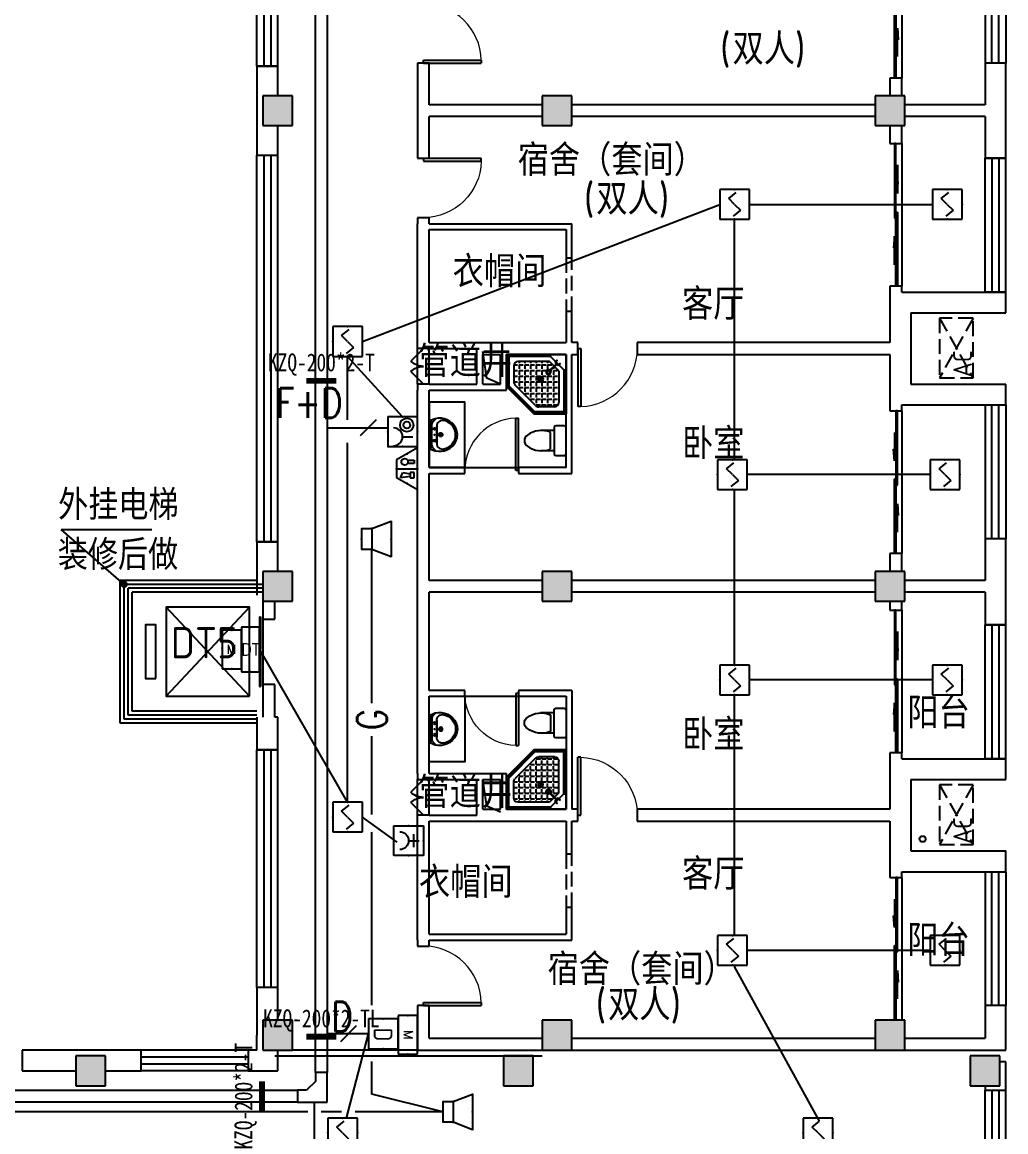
# Model space of a CAD drawing. Extents: x 1725663 to 4653551, y -550461 to 248782.
# Drawn here: x 2376793 to 2393343, y -516212 to -497548 of the extents above; entities that cross this region are included whole.
import ezdxf
from ezdxf.enums import TextEntityAlignment as Align

# ---------------------------------------------------------------- set-up
doc = ezdxf.new("R2010")
doc.units = 0
doc.header["$LTSCALE"] = 1000
doc.linetypes.add('DASH', pattern=[0.35, 0.25, -0.1])
for name, color, linetype in [('0-底图', 7, 'Continuous'), ('0000集水坑', 4, 'Continuous'), ('A-FLOR-EVTR', 51, 'Continuous'), ('CABLETRAY', 4, 'Continuous'), ('CLAYER', 7, 'Continuous'), ('COLUMN', 255, 'Continuous'), ('DIM-消防', 3, 'Continuous'), ('DIM_LEAD', 3, 'Continuous'), ('DOOR_FIRE', 4, 'Continuous'), ('EQUIP-广播', 3, 'Continuous'), ('EQUIP-消防', 3, 'Continuous'), ('EQUIP-箱柜', 3, 'Continuous'), ('fur', 253, 'Continuous'), ('PUB_HATCH', 8, 'Continuous'), ('PUB_TEXT', 7, 'Continuous'), ('WALL', 2, 'Continuous'), ('WINDOW', 4, 'Continuous'), ('WIRE-消防', 1, 'Continuous'), ('WP_F', 1, 'Continuous'), ('抗震支吊架', 2, 'Continuous'), ('洁具', 213, 'Continuous'), ('空调外机', 211, 'Continuous')]:
    doc.layers.add(name, color=color, linetype=linetype)
doc.styles.add('_TCH_DIM', font='SIMPLEX', dxfattribs={"width": 0.8, "height": 5, "bigfont": 'HZTXT'})
doc.styles.add('_TEL_ATTDEF', font='gbenor', dxfattribs={"bigfont": 'gbcbig'})
doc.styles.add('_TEL_DIM', font='SIMPLEX', dxfattribs={"width": 0.8, "height": 3.5, "bigfont": 'HZTXT'})
doc.styles.add('HZ', font='rs.shx', dxfattribs={"width": 0.8, "bigfont": 'hztxt.shx'})
doc.styles.add('kzcad', font='', dxfattribs={"width": 0.8})
doc.styles.get("Standard").update_dxf_attribs({"font": 'geniso.shx', "bigfont": 'hztxt.shx'})
doc.styles.get('kzcad').set_extended_font_data('SimSun')

# ---------------------------------------------------------------- blocks, each defined once
blk = doc.blocks.new('$equip$00002656')
for p, q in [((-0.5, 1), (-0.5, 0)), ((0.5, 1), (-0.5, 1)), ((0.5, 0), (0.5, 1)), ((0, 0.5), (0, 0.15)), ((-0.5, 0), (0.5, 0)), ((-0.219, 0.331), (0.222, 0.331))]:
    blk.add_line(p, q)
at = {"const_width": 0.04}
blk.add_lwpolyline([(-0.5, 1), (0.5, 1), (0.5, 0), (-0.5, 0), (-0.5, 1), (0.5, 1)], dxfattribs=at)
blk.add_arc((0, 0.8), 0.3, 180, 0)
for p in [(0, 1), (-0.5, 0.5), (0.5, 0.5), (0, 0)]:
    blk.add_point(p)
at = {"color": 7, "flags": 1}
for tag, height, p in [('B', 0.4, (0.762, 0.292)), ('A', 0.00002, (0, 0))]:
    blk.add_attdef(tag, text='', height=height, dxfattribs=at).set_placement(p, align=Align.MIDDLE_CENTER)
blk = doc.blocks.new('A$C29581A72')
at = {"layer": 'EQUIP-消防', "xscale": 500, "yscale": 500, "zscale": 500}
blk.add_blockref('$equip$00002656', (358, 98), dxfattribs=at)
at = {"style": 'HZ', "flags": 1}
for tag in ['WHAT', 'SPEC', 'UNIT']:
    blk.add_attdef(tag, (375, 0), '', height=0.001, dxfattribs=at)
blk = doc.blocks.new('$Equip$00002649')
for p, q in [((-0.5, 0.5), (-0.5, -0.5)), ((0.5, 0.5), (-0.5, 0.5)), ((-0.2, 0.2), (0.05, 0.4)), ((0.5, -0.5), (0.5, 0.5)), ((0, 0), (-0.2, 0.2)), ((0, 0), (0.2, -0.2)), ((0.2, -0.2), (-0.05, -0.4)), ((-0.5, -0.5), (0.5, -0.5))]:
    blk.add_line(p, q)
at = {"const_width": 0.02}
blk.add_lwpolyline([(-0.5, 0.5), (0.5, 0.5), (0.5, -0.5), (-0.5, -0.5), (-0.5, 0.5), (0.5, 0.5)], dxfattribs=at)
for p in [(0, 0.5), (-0.5, 0), (0.5, 0), (0, -0.5)]:
    blk.add_point(p)
at = {"color": 7, "flags": 1}
for tag, height, p in [('A', 0.00002, (0, 0)), ('B', 0.4, (0.762, -0.208))]:
    blk.add_attdef(tag, text='', height=height, dxfattribs=at).set_placement(p, align=Align.MIDDLE_CENTER)
blk = doc.blocks.new('$equip_U$00000157(WIN7-PC-dian)')
for p, q in [((-0.65, 0.65), (-0.65, 0)), ((0.65, 0.65), (-0.65, 0.65)), ((0.65, 0), (0.65, 0.65)), ((-0.65, 0), (0.65, 0))]:
    blk.add_line(p, q)
for p in [(0.041, 0.65), (-0.65, 0.325), (0.041, 0), (0.65, 0.325)]:
    blk.add_point(p)
at = {"color": 7, "style": '_TEL_DIM'}
blk.add_attdef('$TEXT$', text='', height=0.3, dxfattribs=at).set_placement((0.006, 0.343), align=Align.MIDDLE_CENTER)
at = {"color": 7, "style": '_TEL_DIM', "flags": 1}
for tag in ['A', 'REMARK']:
    blk.add_attdef(tag, text='', height=0.00002, dxfattribs=at).set_placement((0, 0), align=Align.MIDDLE_CENTER)
at = {"layer": 'EQUIP-消防', "color": 7, "style": '_TEL_DIM', "flags": 1}
blk.add_attdef('REMARK', text='', height=0.00002, dxfattribs=at).set_placement((0, 0), align=Align.MIDDLE_CENTER)
blk.add_attdef('REMARK', text='', height=0.00002, dxfattribs=at).set_placement((0, 0), align=Align.MIDDLE_CENTER)
blk = doc.blocks.new('$equip$00002755')
for p, q in [((0.5, 0.5), (-0.5, 0.5)), ((-0.5, 0.5), (-0.5, -0.5)), ((0.5, -0.5), (0.5, 0.5)), ((-0.5, -0.5), (0.5, -0.5))]:
    blk.add_line(p, q)
at = {"const_width": 0.04}
blk.add_lwpolyline([(-0.5, 0.5), (0.5, 0.5), (0.5, -0.5), (-0.5, -0.5), (-0.5, 0.5), (0.5, 0.5)], dxfattribs=at)
for p in [(0, 0.5), (-0.5, 0), (0.5, 0), (-0.027, -0.5)]:
    blk.add_point(p)
at = {"color": 7}
blk.add_attdef('$TEXT$', text='', height=0.4, dxfattribs=at).set_placement((0.026, -0.008), align=Align.MIDDLE_CENTER)
at = {"color": 7, "flags": 1}
for tag, height, p in [('A', 0.00002, (0, 0)), ('B', 0.4, (0.755, -0.254))]:
    blk.add_attdef(tag, text='', height=height, dxfattribs=at).set_placement(p, align=Align.MIDDLE_CENTER)
blk = doc.blocks.new('$equip$00002655')
for p, q in [((-0.5, 1), (-0.5, 0)), ((0.5, 1), (-0.5, 1)), ((0.5, 0), (0.5, 1)), ((-0.169, 0.5), (-0.169, 0.15)), ((-0.5, 0), (0.5, 0))]:
    blk.add_line(p, q)
at = {"const_width": 0.04}
blk.add_lwpolyline([(-0.5, 1), (0.5, 1), (0.5, 0), (-0.5, 0), (-0.5, 1), (0.5, 1)], dxfattribs=at)
for radius in [0.226, 0.113]:
    blk.add_circle((0.227, 0.36), radius)
blk.add_arc((-0.169, 0.8), 0.3, 180, 0)
for p in [(0, 1), (-0.5, 0.5), (0.5, 0.5), (0, 0)]:
    blk.add_point(p)
at = {"color": 7, "flags": 1}
for tag, height, p in [('B', 0.4, (0.762, 0.292)), ('A', 0.00002, (0, 0))]:
    blk.add_attdef(tag, text='', height=height, dxfattribs=at).set_placement(p, align=Align.MIDDLE_CENTER)
blk = doc.blocks.new('$equip$00002679')
for p, q in [((-0.3, 0.699), (-0.703, 0)), ((-0.264, 0.249), (-0.304, 0.569)), ((-0.304, 0.569), (-0.128, 0.489)), ((0.3, 0.699), (-0.3, 0.699)), ((0.3, 0.699), (-0.3, 0.699)), ((-0.128, 0.489), (-0.168, 0.249)), ((0, 0.699), (0, 0)), ((0.703, 0), (0.3, 0.699)), ((-0.703, 0), (0.703, 0)), ((-0.304, 0.249), (-0.304, 0.113)), ((-0.128, 0.249), (-0.304, 0.249)), ((-0.304, 0.113), (-0.128, 0.113)), ((-0.128, 0.113), (-0.128, 0.249)), ((0.174, 0.11), (0.174, 0.338)), ((0.294, 0.11), (0.174, 0.11)), ((0.294, 0.338), (0.294, 0.11))]:
    blk.add_line(p, q)
at = {"const_width": 0.04}
for points in [[(-0.299, 0.699), (0.301, 0.699), (0.703, 0), (-0.702, 0), (-0.299, 0.699), (0.301, 0.699)], [(-0.3, 0.699), (0.3, 0.699), (0.703, 0), (-0.703, 0), (-0.3, 0.699), (0.3, 0.699)]]:
    blk.add_lwpolyline(points, dxfattribs=at)
blk.add_circle((0.234, 0.43), 0.111)
for p in [(0, 0.699), (-0.501, 0.349), (0, 0), (0.502, 0.349)]:
    blk.add_point(p)
at = {"color": 7, "flags": 1}
for tag, height, p in [('B', 0.4, (0.961, 0.299)), ('A', 0.00002, (0, 0))]:
    blk.add_attdef(tag, text='', height=height, dxfattribs=at).set_placement(p, align=Align.MIDDLE_CENTER)
blk = doc.blocks.new('$TelecSys$00000111')
blk.add_line((0.268, 0.268), (-0.268, -0.268))
at = {"color": 7, "style": '_TEL_DIM', "width": 0.8}
blk.add_attdef('N', text='', height=1, dxfattribs=at).set_placement((-0.212, 0.579), align=Align.MIDDLE)
blk = doc.blocks.new('$equip$00002982')
for p, q in [((0.35, 0.35), (1, 0.6)), ((1, 0.6), (1, -0.6)), ((0, 0.35), (0.35, 0.35)), ((0, 0.35), (0, -0.35)), ((0.35, 0.35), (0.35, -0.35)), ((0.35, -0.35), (0, -0.35)), ((1, -0.6), (0.35, -0.35))]:
    blk.add_line(p, q)
at = {"const_width": 0.04}
blk.add_lwpolyline([(0.35, 0.35), (0, 0.35), (0, -0.35), (0.35, -0.35), (1, -0.6), (1, 0.6), (0.35, 0.35), (0, 0.35)], dxfattribs=at)
for p in [(0, 0), (0.35, 0.35), (1, 0), (0.35, -0.35)]:
    blk.add_point(p)
at = {"color": 7, "style": '_TEL_DIM', "flags": 1}
for tag in ['A', 'REMARK']:
    blk.add_attdef(tag, text='', height=0.00002, dxfattribs=at).set_placement((0, 0), align=Align.MIDDLE_CENTER)
blk = doc.blocks.new('$equip$00002904')
for p, q in [((0.75, 0.6), (-0.75, 0.6)), ((-0.75, 0.6), (-0.75, 0)), ((0.75, 0), (0.75, 0.6)), ((-0.75, 0), (0.75, 0))]:
    blk.add_line(p, q)
at = {"const_width": 0.04}
blk.add_lwpolyline([(-0.75, 0.6), (-0.75, 0), (0.75, 0), (0.75, 0.6), (-0.75, 0.6), (-0.75, 0)], dxfattribs=at)
for p in [(0, 0.6), (-0.75, 0.3), (0, 0), (0.75, 0.3)]:
    blk.add_point(p)
at = {"color": 7, "style": '_TEL_DIM'}
blk.add_attdef('$TEXT$', text='', height=0.4, dxfattribs=at).set_placement((0, 0.3), align=Align.MIDDLE_CENTER)
at = {"color": 7, "style": '_TEL_DIM', "flags": 1}
for tag in ['A', 'REMARK']:
    blk.add_attdef(tag, text='', height=0.00002, dxfattribs=at).set_placement((0, 0), align=Align.MIDDLE_CENTER)
blk = doc.blocks.new('2t21gqw')
at = {"layer": '0000集水坑'}
blk.add_circle((105500, -62250), 50, dxfattribs=at)
blk = doc.blocks.new('1F平面-CAD导入_dwg_Drawing4_t3_dwg_$plan$00001613-474159-1F-927810-1F')
at = {"layer": '洁具'}
for p, q in [((-30, 250), (-170, 250)), ((-200, 170), (-430, 170)), ((-260, -140), (-260, 140)), ((-200, -170), (-200, -220)), ((-170, -250), (-30, -250))]:
    blk.add_line(p, q, dxfattribs=at)
for points in [[(-200, 220), (-200, 170), (-200, -170), (-430, -170)], [(0, -220), (0, 220)]]:
    blk.add_lwpolyline(points, dxfattribs=at)
for centre, radius, start, end in [((-170, 220), 30, 90, 180), ((-30, 220), 30, 0, 90), ((-590, 0), 110, 123.4509, 236.5491), ((-413, -227), 398, 67.4505, 126.6381), ((-413, 227), 398, 233.3619, 292.5495), ((-170, -220), 30, 180, 270), ((-30, -220), 30, 270, 0)]:
    blk.add_arc(centre, radius, start, end, dxfattribs=at)
blk = doc.blocks.new('$lvtry$00000169')
at = {"color": 0}
for p, q in [((259, -36), (259, 0)), ((259, -36), (36, -259)), ((276, -120), (120, -276)), ((144, -151), (291, -298)), ((151, -144), (298, -291)), ((259, -24), (976, -24)), ((259, -36), (964, -36)), ((270, -213), (270, -143)), ((276, -120), (808, -120)), ((366, -213), (366, -143)), ((462, -213), (462, -143)), ((558, -213), (558, -143)), ((655, -213), (655, -143)), ((751, -213), (751, -143)), ((847, -213), (847, -143)), ((964, -36), (976, -24)), ((964, -36), (964, -525)), ((976, -24), (976, -530)), ((36, -259), (0, -259)), ((24, -259), (24, -976)), ((36, -259), (36, -964)), ((120, -276), (120, -808)), ((120, -309), (147, -309)), ((173, -309), (173, -239)), ((173, -309), (243, -309)), ((173, -405), (173, -335)), ((183, -213), (205, -213)), ((220, -213), (243, -213)), ((270, -213), (340, -213)), ((270, -263), (270, -239)), ((270, -405), (270, -335)), ((334, -309), (340, -309)), ((366, -213), (436, -213)), ((366, -309), (366, -239)), ((366, -309), (436, -309)), ((366, -405), (366, -335)), ((462, -213), (532, -213)), ((462, -309), (462, -239)), ((462, -309), (532, -309)), ((462, -405), (462, -335)), ((558, -213), (628, -213)), ((558, -309), (558, -239)), ((558, -309), (628, -309)), ((558, -405), (558, -335)), ((655, -213), (725, -213)), ((655, -309), (655, -239)), ((655, -309), (725, -309)), ((655, -405), (655, -335)), ((751, -213), (821, -213)), ((751, -309), (751, -239)), ((751, -309), (821, -309)), ((751, -405), (751, -335)), ((847, -213), (880, -213)), ((847, -309), (847, -239)), ((847, -309), (880, -309)), ((847, -405), (847, -335)), ((880, -192), (880, -460)), ((120, -405), (147, -405)), ((120, -501), (147, -501)), ((173, -405), (243, -405)), ((173, -501), (173, -431)), ((173, -501), (243, -501)), ((173, -598), (173, -528)), ((270, -405), (340, -405)), ((270, -501), (270, -431)), ((270, -501), (340, -501)), ((270, -598), (270, -528)), ((366, -405), (379, -405)), ((366, -501), (366, -431)), ((366, -501), (436, -501)), ((366, -598), (366, -528)), ((462, -405), (532, -405)), ((462, -501), (462, -431)), ((462, -501), (532, -501)), ((462, -598), (462, -528)), ((859, -511), (511, -859)), ((964, -525), (525, -964)), ((976, -530), (530, -976)), ((558, -405), (628, -405)), ((558, -501), (558, -431)), ((558, -501), (628, -501)), ((558, -598), (558, -528)), ((655, -405), (725, -405)), ((655, -501), (655, -431)), ((655, -501), (725, -501)), ((655, -598), (655, -528)), ((751, -405), (821, -405)), ((751, -501), (751, -431)), ((751, -501), (821, -501)), ((751, -598), (751, -528)), ((847, -405), (880, -405)), ((847, -501), (847, -431)), ((847, -501), (867, -501)), ((964, -525), (976, -530)), ((120, -598), (147, -598)), ((120, -694), (147, -694)), ((173, -598), (243, -598)), ((173, -694), (173, -624)), ((173, -694), (243, -694)), ((173, -790), (173, -720)), ((270, -598), (340, -598)), ((270, -694), (270, -624)), ((270, -694), (340, -694)), ((270, -790), (270, -720)), ((366, -598), (436, -598)), ((366, -694), (366, -624)), ((366, -694), (436, -694)), ((366, -790), (366, -720)), ((462, -598), (532, -598)), ((462, -694), (462, -624)), ((462, -694), (532, -694)), ((462, -790), (462, -720)), ((558, -598), (628, -598)), ((558, -694), (558, -624)), ((558, -694), (628, -694)), ((558, -790), (558, -720)), ((655, -598), (725, -598)), ((655, -694), (655, -624)), ((655, -694), (676, -694)), ((751, -598), (773, -598)), ((120, -790), (147, -790)), ((173, -790), (243, -790)), ((173, -878), (173, -816)), ((192, -880), (460, -880)), ((270, -790), (340, -790)), ((270, -880), (270, -816)), ((366, -790), (436, -790)), ((366, -880), (366, -816)), ((462, -790), (532, -790)), ((462, -880), (462, -816)), ((558, -790), (580, -790)), ((36, -964), (24, -976)), ((24, -976), (530, -976)), ((36, -964), (525, -964)), ((525, -964), (530, -976))]:
    blk.add_line(p, q, dxfattribs=at)
blk.add_lwpolyline([(0, 0), (0, -1000), (540, -1000), (1000, -540), (1000, 0)], close=True)
for points in [[(0, 0), (0, -1000)], [(0, 0), (1000, 0)], [(1000, 0), (1000, -540)], [(136, -190), (148, -178), (132, -162), (121, -174)], [(190, -136), (178, -148), (162, -132), (174, -121)], [(1000, -540), (540, -1000)], [(0, -1000), (540, -1000)]]:
    blk.add_lwpolyline(points, close=True, dxfattribs=at)
for radius in [43.8, 31.1]:
    blk.add_circle((416, -428), radius, dxfattribs=at)
for centre, radius, start, end in [((808, -192), 72, 0, 90), ((296, -296), 40.6, 142.583, 128.4197), ((296, -296), 28.6, 145.828, 125.6599), ((808, -460), 72, 315, 0), ((192, -808), 72, 180, 270), ((460, -808), 72, 270, 315)]:
    blk.add_arc(centre, radius, start, end, dxfattribs=at)
for p in [(103, -156, 0), (156, -102, 0), (416, -428, 0)]:
    blk.add_point(p, dxfattribs=at)
blk = doc.blocks.new('$lvtry$00000178')
at = {"color": 0}
for p, q in [((-238, 0), (238, 0)), ((-214, -36), (-272, -91)), ((-180, -23), (180, -23)), ((-142, -105), (140, -105)), ((140, -105), (-142, -105)), ((216, -37), (268, -91))]:
    blk.add_line(p, q, dxfattribs=at)
blk.add_lwpolyline([(-104, -430, 0.224698), (110, -425, 0.348046), (269, -79), (239, 0), (-241, 0), (-271, -79, 0.356844)], format="xyb", close=True, dxfattribs=at)
for centre, radius in [((-100, -65), 16.3), ((1, -172), 31.6), ((100, -65), 16.3)]:
    blk.add_circle(centre, radius, dxfattribs=at)
at = {"color": 0, "lineweight": 13}
blk.add_circle((1, -172), 23, dxfattribs=at)
at = {"color": 0}
for centre, radius, start, end in [((-142, -205), 100, 90, 190.5602), ((-180, -73), 50, 90, 133.181), ((140, -205), 100, 349.4398, 90), ((180, -73), 50, 44.5607, 90), ((-1, -179), 243, 190.5602, 349.4398)]:
    blk.add_arc(centre, radius, start, end, dxfattribs=at)
for p in [(0, -65), (1, -172)]:
    blk.add_point(p, dxfattribs=at)
blk = doc.blocks.new('A$C70365C93')
at = {"layer": '洁具'}
blk.add_lwpolyline([(-1900, 2300), (-1900, 1700), (-800, 1700), (-800, 2300)], close=True, dxfattribs=at)
blk.add_blockref('$lvtry$00000178', (-1350, 2280), dxfattribs=at)
at = {"layer": '洁具', "rotation": 180}
blk.add_blockref('$lvtry$00000169', (0, 0), dxfattribs=at)
at = {"layer": '洁具', "extrusion": (0, 0, -1), "xscale": -1, "zscale": -1, "rotation": 90}
blk.add_blockref('1F平面-CAD导入_dwg_Drawing4_t3_dwg_$plan$00001613-474159-1F-927810-1F', (1450, 0), dxfattribs=at)
blk = doc.blocks.new('A$Cf5a72a1b')
at = {"layer": '空调外机', "linetype": 'DASH'}
for p, q in [((1000, 563), (0, 0)), ((1000, 0), (0, 563))]:
    blk.add_line(p, q, dxfattribs=at)
blk.add_lwpolyline([(1000, 563), (0, 563), (0, 0), (1000, 0)], close=True, dxfattribs=at)
at = {"layer": 'PUB_TEXT'}
blk.add_text('AC', height=315, dxfattribs=at).set_placement((5, 18))
blk = doc.blocks.new('$TCHSYS$WIN2D')
for p, q in [((-0.5, 0.5), (0.5, 0.5)), ((-0.5, 0.5), (-0.5, -0.5)), ((0.5, 0.5), (0.5, -0.5)), ((0.5, 0.1667), (-0.5, 0.1667)), ((0.5, -0.1667), (-0.5, -0.1667)), ((-0.5, -0.5), (0.5, -0.5))]:
    blk.add_line(p, q)
blk = doc.blocks.new('$WINLIB2D$00000001')
at = {"color": 0}
for points in [[(-0.5, 0.5), (-0.5, -0.5)], [(-0.5, 0.5), (0.5, 0.5)], [(0.5, -0.5), (0.5, 0.5)], [(0.5, 0.1667), (-0.5, 0.1667)], [(0.5, -0.1667), (-0.5, -0.1667)], [(-0.5, -0.5), (0.5, -0.5)]]:
    blk.add_lwpolyline(points, dxfattribs=at)
blk = doc.blocks.new('$DorLib2D$00000131')
at = {"color": 0, "linetype": 'Continuous'}
for p, q in [((0.15, 0.125), (0.2319, 0.1973)), ((0.2319, 0.1973), (0.2319, 0.125)), ((-0.5, 0.125), (-0.5, 0)), ((0.0192, 0.125), (-0.5, 0.125)), ((0.0192, 0), (0.0192, 0.125)), ((0.35, 0.125), (0.15, 0.125)), ((-0.5, 0), (0.0192, 0)), ((-0.024, 0), (0.5, 0)), ((-0.024, -0.125), (-0.024, 0)), ((0.5, 0), (0.5, -0.125)), ((-0.35, -0.125), (-0.15, -0.125)), ((-0.2319, -0.1973), (-0.2319, -0.125)), ((-0.15, -0.125), (-0.2319, -0.1973)), ((0.5, -0.125), (-0.024, -0.125))]:
    blk.add_line(p, q, dxfattribs=at)
blk = doc.blocks.new('$DorLib2D$00000116')
at = {"color": 0}
for p, q in [((-0.5, 0), (-0.146, 0.354)), ((0.5, 0), (0.146, 0.354))]:
    blk.add_line(p, q, dxfattribs=at)
for centre, start, end in [((-0.5, 0), 0, 45), ((0.5, 0), 135, 180)]:
    blk.add_arc(centre, 0.5, start, end, dxfattribs=at)
blk = doc.blocks.new('$DorLib2D$00000001')
for p, q in [((0.45, 0.975), (0.5, 0.975)), ((0.45, 0), (0.45, 0.975)), ((0.5, 0), (0.5, 0.975)), ((0.5, 0), (0.45, 0))]:
    blk.add_line(p, q)
at = {"lineweight": 13}
blk.add_arc((0.475, 0), 0.975, 91.4693, 180, dxfattribs=at)
blk = doc.blocks.new('$DORLIB2D$00000127')
at = {"color": 0}
for points in [[(-0.533, 0.795), (-0.533, 0.69)], [(-0.033, 0.795), (-0.533, 0.795)], [(-0.033, 0.69), (-0.533, 0.69)], [(-0.033, 0.795), (-0.033, 0.69)], [(0.533, 0.795), (0.033, 0.795)], [(0.033, 0.795), (0.033, 0.69)], [(0.533, 0.69), (0.033, 0.69)], [(0.533, 0.795), (0.533, 0.69)], [(0.5, 0.5), (-0.5, 0.5)]]:
    blk.add_lwpolyline(points, dxfattribs=at)
blk = doc.blocks.new('gkhkjk')
at = {"layer": 'PUB_HATCH'}
for points in [[(1592207, -417653.8), (1591707, -417653.8), (1591707, -418153.8), (1592207, -418153.8)], [(1596907, -417653.8), (1596407, -417653.8), (1596407, -418153.8), (1596907, -418153.8)], [(1602507, -417653.8), (1602007, -417653.8), (1602007, -418153.8), (1602507, -418153.8)], [(1592207, -425653.8), (1591707, -425653.8), (1591707, -426153.8), (1592207, -426153.8)], [(1596907, -425653.8), (1596407, -425653.8), (1596407, -426153.8), (1596907, -426153.8)], [(1602507, -425653.8), (1602007, -425653.8), (1602007, -426153.8), (1602507, -426153.8)], [(1592207, -433203.8), (1591707, -433203.8), (1591707, -433703.8), (1592207, -433703.8)], [(1596907, -433203.8), (1596407, -433203.8), (1596407, -433703.8), (1596907, -433703.8)], [(1602507, -433203.8), (1602007, -433203.8), (1602007, -433703.8), (1602507, -433703.8)], [(1589057, -433803.8), (1588557, -433803.8), (1588557, -434303.8), (1589057, -434303.8)], [(1596257, -433803.8), (1595757, -433803.8), (1595757, -434303.8), (1596257, -434303.8)], [(1604107, -433803.8), (1603607, -433803.8), (1603607, -434303.8), (1604107, -434303.8)]]:
    blk.add_hatch(color=256, dxfattribs=at).paths.add_polyline_path(points)
for points in [[(1595707, -422503.8), (1595476.7, -422400.3), (1595407, -421953.8)], [(1595707, -429703.8), (1595476.7, -429600.3), (1595407, -429153.8)]]:
    blk.add_lwpolyline(points)
at = {"layer": 'A-FLOR-EVTR'}
for p, q in [((1591482, -427753.8), (1590082, -426253.8)), ((1590082, -427753.8), (1591482, -426253.8))]:
    blk.add_line(p, q, dxfattribs=at)
for points in [[(1591482, -427753.8), (1591482, -426253.8), (1590082, -426253.8), (1590082, -427753.8)], [(1589907, -427453.8), (1589907, -426553.8), (1589732, -426553.8), (1589732, -427453.8)]]:
    blk.add_lwpolyline(points, close=True, dxfattribs=at)
at = {"layer": 'COLUMN'}
for p, q in [((1592207, -417653.8), (1591707, -417653.8)), ((1591707, -417653.8), (1591707, -418153.8)), ((1592207, -418153.8), (1592207, -417653.8)), ((1596907, -417653.8), (1596407, -417653.8)), ((1596407, -417653.8), (1596407, -418153.8)), ((1596907, -418153.8), (1596907, -417653.8)), ((1602507, -417653.8), (1602007, -417653.8)), ((1602007, -417653.8), (1602007, -418153.8)), ((1602507, -418153.8), (1602507, -417653.8)), ((1591707, -418153.8), (1592207, -418153.8)), ((1596407, -418153.8), (1596907, -418153.8)), ((1602007, -418153.8), (1602507, -418153.8)), ((1592207, -425653.8), (1591707, -425653.8)), ((1591707, -425653.8), (1591707, -426153.8)), ((1592207, -426153.8), (1592207, -425653.8)), ((1596907, -425653.8), (1596407, -425653.8)), ((1596407, -425653.8), (1596407, -426153.8)), ((1596907, -426153.8), (1596907, -425653.8)), ((1602507, -425653.8), (1602007, -425653.8)), ((1602007, -425653.8), (1602007, -426153.8)), ((1602507, -426153.8), (1602507, -425653.8)), ((1591707, -426153.8), (1592207, -426153.8)), ((1596407, -426153.8), (1596907, -426153.8)), ((1602007, -426153.8), (1602507, -426153.8)), ((1592207, -433203.8), (1591707, -433203.8)), ((1591707, -433203.8), (1591707, -433703.8)), ((1592207, -433703.8), (1592207, -433203.8)), ((1596907, -433203.8), (1596407, -433203.8)), ((1596407, -433203.8), (1596407, -433703.8)), ((1596907, -433703.8), (1596907, -433203.8)), ((1602507, -433203.8), (1602007, -433203.8)), ((1602007, -433203.8), (1602007, -433703.8)), ((1602507, -433703.8), (1602507, -433203.8)), ((1591707, -433703.8), (1592207, -433703.8)), ((1596407, -433703.8), (1596907, -433703.8)), ((1602007, -433703.8), (1602507, -433703.8)), ((1589057, -433803.8), (1588557, -433803.8)), ((1588557, -433803.8), (1588557, -434303.8)), ((1589057, -434303.8), (1589057, -433803.8)), ((1596257, -433803.8), (1595757, -433803.8)), ((1595757, -433803.8), (1595757, -434303.8)), ((1596257, -434303.8), (1596257, -433803.8)), ((1604107, -433803.8), (1603607, -433803.8)), ((1603607, -433803.8), (1603607, -434303.8)), ((1604107, -434303.8), (1604107, -433803.8)), ((1588557, -434303.8), (1589057, -434303.8)), ((1595757, -434303.8), (1596257, -434303.8)), ((1603607, -434303.8), (1604107, -434303.8))]:
    blk.add_line(p, q, dxfattribs=at)
at = {"layer": 'DIM_LEAD'}
for p, q in [((1589373.7, -425870.5), (1588312.8, -424945.7)), ((1588312.8, -424945.7), (1589838.3, -424945.7))]:
    blk.add_line(p, q, dxfattribs=at)
at = {"layer": 'DIM_LEAD', "const_width": 60}
blk.add_lwpolyline([(1589396.3, -425890.2, 1), (1589351, -425850.8, 1)], format="xyb", close=True, dxfattribs=at)
at = {"layer": 'DOOR_FIRE'}
for p, q in [((1594307, -422503.8), (1594307, -421903.8)), ((1594507, -422503.8), (1594507, -421903.8)), ((1594307, -429753.8), (1594307, -429153.8)), ((1594507, -429753.8), (1594507, -429153.8))]:
    blk.add_line(p, q, dxfattribs=at)
at = {"layer": 'fur'}
for p, q in [((1594307, -433703.8), (1592207, -433703.8)), ((1591907, -433803.8), (1596407, -433803.8))]:
    blk.add_line(p, q, dxfattribs=at)
at = {"layer": 'WALL'}
for p, q in [((1594507, -417103.8), (1594307, -417103.8)), ((1594307, -417103.8), (1594307, -417903.8)), ((1594507, -417803.8), (1594507, -417103.8)), ((1604207, -417103.8), (1603857, -417103.8)), ((1603857, -417103.8), (1603857, -417803.8)), ((1604207, -417903.8), (1604207, -417103.8)), ((1591957, -417153.8), (1591607, -417153.8)), ((1591607, -417153.8), (1591607, -417903.8)), ((1591957, -417653.8), (1591957, -417153.8)), ((1602457, -417353.8), (1602257, -417353.8)), ((1602257, -417353.8), (1602257, -417653.8)), ((1602457, -417653.8), (1602457, -417353.8)), ((1596407, -417803.8), (1594507, -417803.8)), ((1602007, -417803.8), (1596907, -417803.8)), ((1603857, -417803.8), (1602507, -417803.8)), ((1591607, -417903.8), (1591607, -418653.8)), ((1594307, -417903.8), (1594307, -418703.8)), ((1596407, -418003.8), (1594507, -418003.8)), ((1594507, -418703.8), (1594507, -418003.8)), ((1602007, -418003.8), (1596907, -418003.8)), ((1603857, -418003.8), (1602507, -418003.8)), ((1603857, -418003.8), (1603857, -418703.8)), ((1604207, -418703.8), (1604207, -417903.8)), ((1591957, -418653.8), (1591957, -418153.8)), ((1602257, -418153.8), (1602257, -418453.8)), ((1602457, -418453.8), (1602457, -418153.8)), ((1602257, -418453.8), (1602457, -418453.8)), ((1591607, -418653.8), (1591957, -418653.8)), ((1594307, -418703.8), (1594507, -418703.8)), ((1603857, -418703.8), (1604207, -418703.8)), ((1594507, -419703.8), (1594307, -419703.8)), ((1594307, -419703.8), (1594307, -419803.8)), ((1594507, -419803.8), (1594507, -419703.8)), ((1594307, -421903.8), (1594307, -419803.8)), ((1594507, -419803.8), (1596907, -419803.8)), ((1594507, -421803.8), (1594507, -419903.8)), ((1594507, -419903.8), (1596807, -419903.8)), ((1596807, -419903.8), (1596807, -420378.8)), ((1596907, -420378.8), (1596907, -419803.8)), ((1596807, -420378.8), (1596907, -420378.8)), ((1602457, -420853.8), (1602257, -420853.8)), ((1602257, -420853.8), (1602257, -421203.8)), ((1602457, -420953.8), (1602457, -420853.8)), ((1602457, -420953.8), (1603857, -420953.8)), ((1604207, -420953.8), (1603857, -420953.8)), ((1604207, -421303.8), (1604207, -420953.8)), ((1602257, -421203.8), (1602257, -421803.8)), ((1596907, -421278.8), (1596807, -421278.8)), ((1596807, -421278.8), (1596807, -421803.8)), ((1596907, -421803.8), (1596907, -421278.8)), ((1602607, -421303.8), (1602607, -421903.8)), ((1602607, -421303.8), (1604207, -421303.8)), ((1594507, -421803.8), (1595307, -421803.8)), ((1595307, -421803.8), (1595707, -421803.8)), ((1595707, -421803.8), (1596807, -421803.8)), ((1597007, -421803.8), (1596907, -421803.8)), ((1597007, -422003.8), (1597007, -421803.8)), ((1602257, -421803.8), (1598007, -421803.8)), ((1598007, -421803.8), (1598007, -422003.8)), ((1594507, -421903.8), (1594307, -421903.8)), ((1594507, -421903.8), (1595307, -421903.8)), ((1595307, -422503.8), (1595307, -421903.8)), ((1602607, -421903.8), (1602607, -422503.8)), ((1595407, -422503.8), (1595407, -422003.8)), ((1595407, -422003.8), (1595707, -422003.8)), ((1595707, -422503.8), (1595707, -422003.8)), ((1595807, -422003.8), (1596807, -422003.8)), ((1595807, -422603.8), (1595807, -422003.8)), ((1596807, -423903.8), (1596807, -422003.8)), ((1596907, -424003.8), (1596907, -422003.8)), ((1596907, -422003.8), (1597007, -422003.8)), ((1598007, -422003.8), (1602257, -422003.8)), ((1602257, -422003.8), (1602257, -422603.8)), ((1594507, -422503.8), (1594307, -422503.8)), ((1594307, -422503.8), (1594307, -422603.8)), ((1594507, -422503.8), (1595307, -422503.8)), ((1595407, -422503.8), (1595707, -422503.8)), ((1602607, -422503.8), (1604207, -422503.8)), ((1604207, -422853.8), (1604207, -422503.8)), ((1594307, -424003.8), (1594307, -422603.8)), ((1594507, -423903.8), (1594507, -422603.8)), ((1594507, -422603.8), (1595307, -422603.8)), ((1595307, -422603.8), (1595807, -422603.8)), ((1602257, -422603.8), (1602257, -422953.8)), ((1602457, -422953.8), (1602457, -422853.8)), ((1602457, -422853.8), (1603857, -422853.8)), ((1603857, -422853.8), (1604207, -422853.8)), ((1602257, -422953.8), (1602457, -422953.8)), ((1594307, -425903.8), (1594307, -424003.8)), ((1595107, -423903.8), (1594507, -423903.8)), ((1594507, -424003.8), (1595107, -424003.8)), ((1594507, -425803.8), (1594507, -424003.8)), ((1595107, -424003.8), (1595107, -423903.8)), ((1596807, -423903.8), (1596007, -423903.8)), ((1596007, -423903.8), (1596007, -424003.8)), ((1596007, -424003.8), (1596907, -424003.8)), ((1591957, -425153.8), (1591607, -425153.8)), ((1591607, -425153.8), (1591607, -426053.8)), ((1591957, -425653.8), (1591957, -425153.8)), ((1604207, -425103.8), (1603857, -425103.8)), ((1603857, -425103.8), (1603857, -425803.8)), ((1604207, -425903.8), (1604207, -425103.8)), ((1602457, -425353.8), (1602257, -425353.8)), ((1602257, -425353.8), (1602257, -425653.8)), ((1602457, -425653.8), (1602457, -425353.8)), ((1589307, -428203.8), (1589307, -425803.8)), ((1591607, -425803.8), (1589307, -425803.8)), ((1589373.7, -428137.2), (1589373.7, -425870.5)), ((1591707, -425870.5), (1589373.7, -425870.5)), ((1594307, -427653.8), (1594307, -425903.8)), ((1596407, -425803.8), (1594507, -425803.8)), ((1602007, -425803.8), (1596907, -425803.8)), ((1603857, -425803.8), (1602507, -425803.8)), ((1604207, -426553.8), (1604207, -425903.8)), ((1589440.3, -428070.5), (1589440.3, -425937.2)), ((1591707, -425937.2), (1589440.3, -425937.2)), ((1589507, -428003.8), (1589507, -426003.8)), ((1591707, -426003.8), (1589507, -426003.8)), ((1596407, -426003.8), (1594507, -426003.8)), ((1594507, -427653.8), (1594507, -426003.8)), ((1602007, -426003.8), (1596907, -426003.8)), ((1603857, -426003.8), (1602507, -426003.8)), ((1603857, -426003.8), (1603857, -426553.8)), ((1591707, -426153.8), (1591707, -426453.8)), ((1591907, -426453.8), (1591907, -426153.8)), ((1602257, -426153.8), (1602257, -426303.8)), ((1602457, -426303.8), (1602457, -426153.8)), ((1591707, -426453.8), (1591907, -426453.8)), ((1602257, -426303.8), (1602457, -426303.8)), ((1603857, -426553.8), (1604207, -426553.8)), ((1591907, -427553.8), (1591707, -427553.8)), ((1591707, -427553.8), (1591707, -428103.8)), ((1591907, -428103.8), (1591907, -427553.8)), ((1594307, -429053.8), (1594307, -427653.8)), ((1595107, -427653.8), (1594507, -427653.8)), ((1594507, -429053.8), (1594507, -427753.8)), ((1594507, -427753.8), (1595107, -427753.8)), ((1595107, -427753.8), (1595107, -427653.8)), ((1596907, -427653.8), (1596007, -427653.8)), ((1596007, -427653.8), (1596007, -427753.8)), ((1596007, -427753.8), (1596807, -427753.8)), ((1596807, -427753.8), (1596807, -429653.8)), ((1596907, -427653.8), (1596907, -429653.8)), ((1591607, -428137.2), (1589373.7, -428137.2)), ((1591607, -428070.5), (1589440.3, -428070.5)), ((1591607, -428003.8), (1589507, -428003.8)), ((1591607, -428103.8), (1591607, -428653.8)), ((1591957, -428103.8), (1591907, -428103.8)), ((1591957, -428653.8), (1591957, -428103.8)), ((1591607, -428203.8), (1589307, -428203.8)), ((1591607, -428653.8), (1591957, -428653.8)), ((1602457, -428703.8), (1602257, -428703.8)), ((1602257, -428703.8), (1602257, -429053.8)), ((1602457, -428803.8), (1602457, -428703.8)), ((1602457, -428803.8), (1603857, -428803.8)), ((1604207, -428803.8), (1603857, -428803.8)), ((1604207, -429153.8), (1604207, -428803.8)), ((1594307, -429053.8), (1594307, -429153.8)), ((1594507, -429053.8), (1595307, -429053.8)), ((1595307, -429053.8), (1595807, -429053.8)), ((1595807, -429653.8), (1595807, -429053.8)), ((1602257, -429053.8), (1602257, -429653.8)), ((1594307, -429153.8), (1594507, -429153.8)), ((1594507, -429153.8), (1595307, -429153.8)), ((1595307, -429753.8), (1595307, -429153.8)), ((1595407, -429653.8), (1595407, -429153.8)), ((1595407, -429153.8), (1595707, -429153.8)), ((1595707, -429653.8), (1595707, -429153.8)), ((1602607, -429153.8), (1602607, -429753.8)), ((1602607, -429153.8), (1604207, -429153.8)), ((1594507, -429753.8), (1594307, -429753.8)), ((1594307, -431853.8), (1594307, -429753.8)), ((1594507, -429753.8), (1595307, -429753.8)), ((1595407, -429653.8), (1595707, -429653.8)), ((1595807, -429653.8), (1596807, -429653.8)), ((1597007, -429653.8), (1596907, -429653.8)), ((1597007, -429853.8), (1597007, -429653.8)), ((1602257, -429653.8), (1598007, -429653.8)), ((1598007, -429653.8), (1598007, -429853.8)), ((1602607, -429753.8), (1602607, -430353.8)), ((1594507, -429853.8), (1595307, -429853.8)), ((1594507, -431753.8), (1594507, -429853.8)), ((1595307, -429853.8), (1595707, -429853.8)), ((1595707, -429853.8), (1596807, -429853.8)), ((1596807, -429853.8), (1596807, -430403.8)), ((1596907, -430403.8), (1596907, -429853.8)), ((1596907, -429853.8), (1597007, -429853.8)), ((1598007, -429853.8), (1602257, -429853.8)), ((1602257, -429853.8), (1602257, -430453.8)), ((1602607, -430353.8), (1604207, -430353.8)), ((1604207, -430703.8), (1604207, -430353.8)), ((1596807, -430403.8), (1596907, -430403.8)), ((1602257, -430453.8), (1602257, -430803.8)), ((1602457, -430803.8), (1602457, -430703.8)), ((1602457, -430703.8), (1603857, -430703.8)), ((1603857, -430703.8), (1604207, -430703.8)), ((1602257, -430803.8), (1602457, -430803.8)), ((1596907, -431303.8), (1596807, -431303.8)), ((1596807, -431303.8), (1596807, -431753.8)), ((1596907, -431853.8), (1596907, -431303.8)), ((1594307, -431853.8), (1594307, -431953.8)), ((1594507, -431753.8), (1596807, -431753.8)), ((1594507, -431953.8), (1594507, -431853.8)), ((1594507, -431853.8), (1596907, -431853.8)), ((1594307, -431953.8), (1594507, -431953.8)), ((1591957, -432653.8), (1591607, -432653.8)), ((1591607, -432653.8), (1591607, -433453.8)), ((1591957, -433203.8), (1591957, -432653.8)), ((1594507, -432953.8), (1594307, -432953.8)), ((1594307, -432953.8), (1594307, -433703.8)), ((1594507, -433503.8), (1594507, -432953.8)), ((1604207, -432953.8), (1603857, -432953.8)), ((1603857, -432953.8), (1603857, -433503.8)), ((1604207, -433703.8), (1604207, -432953.8)), ((1591607, -433703.8), (1591607, -433453.8)), ((1594507, -433503.8), (1596407, -433503.8)), ((1596907, -433503.8), (1602007, -433503.8)), ((1602507, -433503.8), (1603857, -433503.8)), ((1588807, -433703.8), (1587657, -433703.8)), ((1587657, -433703.8), (1587657, -434053.8)), ((1589657, -433703.8), (1588807, -433703.8)), ((1589657, -434053.8), (1589657, -433703.8)), ((1591607, -433703.8), (1591457, -433703.8)), ((1591457, -433703.8), (1591457, -434053.8)), ((1591957, -434053.8), (1591957, -433703.8)), ((1594307, -433703.8), (1596407, -433703.8)), ((1596907, -433703.8), (1602007, -433703.8)), ((1602507, -433703.8), (1604207, -433703.8)), ((1604207, -433903.8), (1604107, -433903.8)), ((1604207, -434378.8), (1604207, -433903.8)), ((1587657, -434053.8), (1588557, -434053.8)), ((1589057, -434053.8), (1589657, -434053.8)), ((1591457, -434053.8), (1591957, -434053.8)), ((1603857, -434303.8), (1603857, -434378.8)), ((1603857, -434378.8), (1604207, -434378.8))]:
    blk.add_line(p, q, dxfattribs=at)
at = {"layer": 'WINDOW'}
for p, q in [((1602457, -414953.8), (1602457, -417353.8)), ((1602457, -418453.8), (1602457, -420853.8)), ((1602457, -422953.8), (1602457, -425353.8)), ((1595107, -423903.8), (1596007, -423903.8)), ((1602457, -426303.8), (1602457, -428703.8)), ((1595107, -427753.8), (1596007, -427753.8)), ((1602457, -430803.8), (1602457, -433203.8))]:
    blk.add_line(p, q, dxfattribs=at)
at = {"layer": 'WINDOW', "linetype": 'DASH'}
for p, q in [((1596807, -420378.8), (1596807, -421278.8)), ((1596907, -421278.8), (1596907, -420378.8)), ((1596807, -430403.8), (1596807, -431303.8)), ((1596907, -431303.8), (1596907, -430403.8))]:
    blk.add_line(p, q, dxfattribs=at)
blk.add_blockref('2t21gqw', (1497307, -367903.8))
for name, p, rotation in [('A$Cf5a72a1b', (1603655.1, -422395.1), 90), ('A$C70365C93', (1596807, -422003.8), 89.99999999999997), ('A$Cf5a72a1b', (1603655.1, -430245.1), 90)]:
    blk.add_blockref(name, p, dxfattribs=dict(rotation=rotation))
at = {"xscale": -1, "rotation": 89.99999999992463}
blk.add_blockref('A$C70365C93', (1596807, -429653.8), dxfattribs=at)
at = {"layer": 'DOOR_FIRE', "xscale": -600, "yscale": 600, "zscale": 200, "rotation": 90}
for p in [(1594407, -422203.8), (1594407, -429453.8)]:
    blk.add_blockref('$DorLib2D$00000116', p, dxfattribs=at)
at = {"layer": 'WINDOW'}
for name, p, xscale, yscale, zscale, rotation in [('$TCHSYS$WIN2D', (1591782, -413903.8), -6500, -350, -6500, 269.9999999999716), ('$WINLIB2D$00000001', (1604032, -415978.8), -2249.999999993481, 350, -2249.999999993481, 90), ('$DorLib2D$00000131', (1602357, -416153.8), 2400, 200, 2400, 270), ('$DorLib2D$00000001', (1594407, -416603.8), -1000, -1000, -1000, 90), ('$DorLib2D$00000131', (1602357, -419653.8), -2400, 200, -2400, 270), ('$TCHSYS$WIN2D', (1591782, -421903.8), -6500, -350, -6500, 269.9999999999721), ('$DorLib2D$00000001', (1594407, -419203.8), 1000, -1000, 1000, 90.000000000007), ('$WINLIB2D$00000001', (1604032, -419828.8), 2249.999999993481, 350, 2249.999999993481, 90), ('$DorLib2D$00000001', (1597507, -421903.8), -1000, -1000, -1000, 359.9999999999442), ('$WINLIB2D$00000001', (1604032, -423978.8), -2249.999999993481, 350, -2249.999999993481, 90), ('$DorLib2D$00000131', (1602357, -424153.8), 2400, 200, 2400, 270), ('$DORLIB2D$00000127', (1591807, -427003.8), 1100, 200, 1100, 90.00000000085898), ('$DorLib2D$00000131', (1602357, -427503.8), -2400, 200, -2400, 270), ('$WINLIB2D$00000001', (1604032, -427678.8), 2249.999999993481, 350, 2249.999999993481, 90), ('$TCHSYS$WIN2D', (1591782, -430653.8), 4000, -350, 4000, 90), ('$DorLib2D$00000001', (1597507, -429753.8), -1000, 1000, -1000, 359.9999999999442), ('$WINLIB2D$00000001', (1604032, -431828.8), -2249.999999993481, 350, -2249.999999993481, 90), ('$DorLib2D$00000131', (1602357, -432003.8), 2400, 200, 2400, 270), ('$DorLib2D$00000001', (1594407, -432453.8), -1000, -1000, -1000, 90), ('$WINLIB2D$00000001', (1604032, -435078.8), -1400, 350, -1400, 269.9999999999944)]:
    blk.add_blockref(name, p, dxfattribs=dict(at, xscale=xscale, yscale=yscale, zscale=zscale, rotation=rotation))
for name, p, xscale, yscale, zscale in [('$DorLib2D$00000001', (1595557, -423953.8), 900, 900, 900), ('$DorLib2D$00000001', (1595557, -427703.8), 900, -900, 900), ('$WINLIB2D$00000001', (1590557, -433878.8), -1800, 350, -1800)]:
    blk.add_blockref(name, p, dxfattribs=dict(at, xscale=xscale, yscale=yscale, zscale=zscale))
at = {"layer": 'CLAYER'}
for s, p in [('管道井', (1594324.1, -422383.6)), ('管道井', (1594324.1, -429633.6)), ('衣帽间', (1594333.5, -431145.9))]:
    blk.add_text(s, height=525, dxfattribs=at).set_placement(p)
at = {"layer": 'PUB_TEXT'}
for s, p in [('(', (1599399.2, -417129.3)), ('双人', (1599609.2, -417129.3)), (')', (1600659.2, -417129.3)), ('宿舍（套间）', (1595994.1, -418998.8)), ('(', (1597107.9, -419653.3)), ('双人', (1597317.9, -419653.3)), (')', (1598367.9, -419653.3)), ('衣帽间', (1594901.7, -420873.4)), ('客厅', (1598759.8, -421422.1)), ('卧室', (1598759.8, -423768.4)), ('DT5', (1590158, -427114.9)), ('阳台', (1602551.7, -428296.1)), ('卧室', (1598759.8, -428661.8)), ('客厅', (1598759.8, -431008.8)), ('阳台', (1602551.7, -432121.5)), ('宿舍（套间）', (1596497, -432609.8)), ('(', (1597306.2, -433206.2)), ('双人', (1597516.2, -433206.2)), (')', (1598566.2, -433206.2))]:
    blk.add_text(s, height=525, dxfattribs=at).set_placement(p)
at = {"layer": 'PUB_TEXT', "color": 7, "style": '_TCH_DIM'}
for s, p in [('外挂电梯', (1588262.2, -424788.2)), ('装修后做', (1588256.6, -425628.2))]:
    blk.add_text(s, height=506.38, dxfattribs=at).set_placement(p)

msp = doc.modelspace()

# ---------------------------------------------------------------- linework, layer by layer
at = {"layer": 'CABLETRAY'}
for p, q in [((2381726, -515214), (2381726, -458844)), ((2381726, -515214), (2381726, -458844)), ((2381926, -458844), (2381926, -515214)), ((2381926, -458844), (2381926, -515214)), ((2381926, -515214), (2381726, -515214)), ((2381926, -515214), (2381726, -515214)), ((2381726, -515214), (2381726, -515364)), ((2381926, -515214), (2381726, -515214)), ((2381926, -515214), (2381726, -515214)), ((2381726, -515214), (2381726, -515364)), ((2381926, -515714), (2381926, -515214)), ((2381926, -515714), (2381926, -515214)), ((2381726, -515364), (2381576, -515514)), ((2381726, -515364), (2381576, -515514)), ((2374859, -515514), (2381426, -515514)), ((2374859, -515514), (2381426, -515514)), ((2381426, -515514), (2381426, -515714)), ((2381576, -515514), (2381426, -515514)), ((2381426, -515514), (2381426, -515714)), ((2381426, -515514), (2381426, -515714)), ((2381576, -515514), (2381426, -515514)), ((2381426, -515514), (2381426, -515714)), ((2381426, -515714), (2374859, -515714)), ((2381426, -515714), (2374859, -515714)), ((2381426, -515714), (2381926, -515714)), ((2381426, -515714), (2381926, -515714))]:
    msp.add_line(p, q, dxfattribs=at)
at = {"layer": 'WIRE-消防'}
for p, q in [((2382518, -502919, 4200), (2388530, -500612, 4200)), ((2389030, -500612, 4200), (2392107, -500612, 4200)), ((2388780, -504908, 4200), (2388780, -500862, 4200)), ((2382268, -504237, 4200), (2382268, -503169, 4200)), ((2383193, -504187), (2382268, -503169, 4200)), ((2381926, -504372), (2382943, -504372)), ((2382268, -510669, 4200), (2382268, -504624, 4200)), ((2392069, -505158, 4200), (2388993, -505158, 4200)), ((2388780, -508362, 4200), (2388780, -505408, 4200)), ((2382677, -509004), (2382677, -506416)), ((2382268, -510669, 4200), (2380794, -508100)), ((2392107, -508612, 4200), (2389030, -508612, 4200)), ((2388780, -512908, 4200), (2388780, -508862, 4200)), ((2382677, -510876), (2382677, -509556)), ((2383100, -511339), (2382518, -510919, 4200)), ((2382677, -514084), (2382677, -511170)), ((2388993, -513158, 4200), (2392069, -513158, 4200)), ((2390210, -516032), (2388780, -513432, 4200)), ((2382618, -514564), (2381926, -514564)), ((2382252, -515982), (2382618, -514564)), ((2382677, -515577), (2382677, -515030)), ((2383872, -515877), (2382677, -515577)), ((2378105, -515877), (2374702, -515877)), ((2381597, -515877), (2378105, -515877)), ((2381710, -515765), (2381710, -515714)), ((2381710, -517132), (2381710, -515765)), ((2382163, -515877), (2381822, -515877)), ((2383872, -515877), (2382395, -515877))]:
    msp.add_line(p, q, dxfattribs=at)
at = {"layer": '抗震支吊架', "color": 2, "const_width": 100}
for points in [[(2381576, -503580), (2382076, -503580)], [(2381576, -514614), (2382076, -514614)], [(2380826, -515864), (2380826, -515364)]]:
    msp.add_lwpolyline(points, dxfattribs=at)

# ---------------------------------------------------------------- block references
at = {"layer": '0-底图'}
msp.add_blockref('gkhkjk', (789136, -81133), dxfattribs=at)
at = {"layer": 'DIM-消防'}
ref = msp.add_blockref('$TelecSys$00000111', (2382613, -504372), dxfattribs=dict(at, xscale=500, yscale=500, zscale=500))
ref.add_attrib('N', 'F+D', dxfattribs={"layer": '0', "color": 7, "height": 500, "style": '_TEL_DIM', "width": 0.8}).set_placement((2381624, -503951), align=Align.MIDDLE)
at = {"layer": 'DIM-消防', "xscale": 500, "yscale": 500, "zscale": 500}
msp.add_blockref('$TelecSys$00000111', (2382281, -514564), dxfattribs=at).add_auto_attribs({'N': 'D'})
at = {"layer": 'EQUIP-广播', "xscale": 500, "yscale": 500, "zscale": 500}
for p in [(2382502, -506241), (2383872, -515877)]:
    msp.add_blockref('$equip$00002982', p, dxfattribs=at)
at = {"layer": 'EQUIP-消防', "xscale": 500, "yscale": 500, "zscale": 500}
for p in [(2388780, -500612, 4200), (2392357, -500612, 4200), (2382268, -502919, 4200), (2388743, -505158, 4200), (2392319, -505158, 4200), (2388780, -508612, 4200), (2392357, -508612, 4200), (2382268, -510919, 4200), (2388743, -513158, 4200), (2392319, -513158, 4200), (2382185, -516232), (2390185, -516232)]:
    msp.add_blockref('$Equip$00002649', p, dxfattribs=at)
at = {"layer": 'EQUIP-消防', "xscale": 500, "yscale": 500, "zscale": 500, "rotation": 90}
for name, p in [('$equip$00002655', (2383443, -504437)), ('$equip$00002679', (2383443, -505059))]:
    msp.add_blockref(name, p, dxfattribs=at)
at = {"layer": 'EQUIP-消防'}
ref = msp.add_blockref('$equip_U$00000157(WIN7-PC-dian)', (2380484, -508100), dxfattribs=dict(at, xscale=500, yscale=500, zscale=500, rotation=90))
ref.add_attrib('$TEXT$', 'M', dxfattribs={"layer": '0', "color": 7, "height": 150, "style": '_TEL_DIM'}).set_placement((2380312, -508097), align=Align.MIDDLE_CENTER)
ref = msp.add_blockref('$equip$00002755', (2382868, -514564), dxfattribs=dict(at, xscale=500, yscale=500, zscale=500, rotation=270))
ref.add_attrib('$TEXT$', 'D', dxfattribs={"layer": '0', "color": 7, "height": 312, "rotation": 270, "style": '_TEL_ATTDEF'}).set_placement((2382864, -514577), align=Align.MIDDLE_CENTER)
at = {"layer": 'EQUIP-消防', "xscale": 500, "yscale": 500, "zscale": 500, "rotation": 270}
msp.add_blockref('$equip_U$00000157(WIN7-PC-dian)', (2383118, -514580), dxfattribs=at).add_auto_attribs({'$TEXT$': 'M'})
at = {"layer": 'EQUIP-箱柜'}
ref = msp.add_blockref('$equip$00002904', (2380784, -508100), dxfattribs=dict(at, xscale=500, yscale=500, zscale=500, rotation=90))
ref.add_attrib('$TEXT$', 'DT', dxfattribs={"layer": '0', "color": 7, "height": 200, "style": '_TEL_DIM'}).set_placement((2380634, -508100), align=Align.MIDDLE_CENTER)
at = {"layer": 'WP_F', "xscale": -1, "rotation": 90}
msp.add_blockref('A$C29581A72', (2383643, -510957), dxfattribs=at)

# ---------------------------------------------------------------- texts
at = {"layer": 'DIM-消防', "style": '_TEL_DIM', "width": 0.8}
msp.add_text('G', height=500, rotation=90, dxfattribs=at).set_placement((2382677, -509280), align=Align.MIDDLE_CENTER)
at = {"layer": '抗震支吊架', "color": 2, "style": 'kzcad', "width": 0.8}
for s, rotation, p in [('KZQ-200*2-T', 359.8854, (2381826, -503420)), ('KZQ-200*2-TL', 359.8854, (2381826, -514454)), ('KZQ-200*2-T', 89.8854, (2380666, -515614))]:
    msp.add_text(s, height=300, rotation=rotation, dxfattribs=at).set_placement(p, align=Align.CENTER)

doc.saveas('drawing.dxf')
